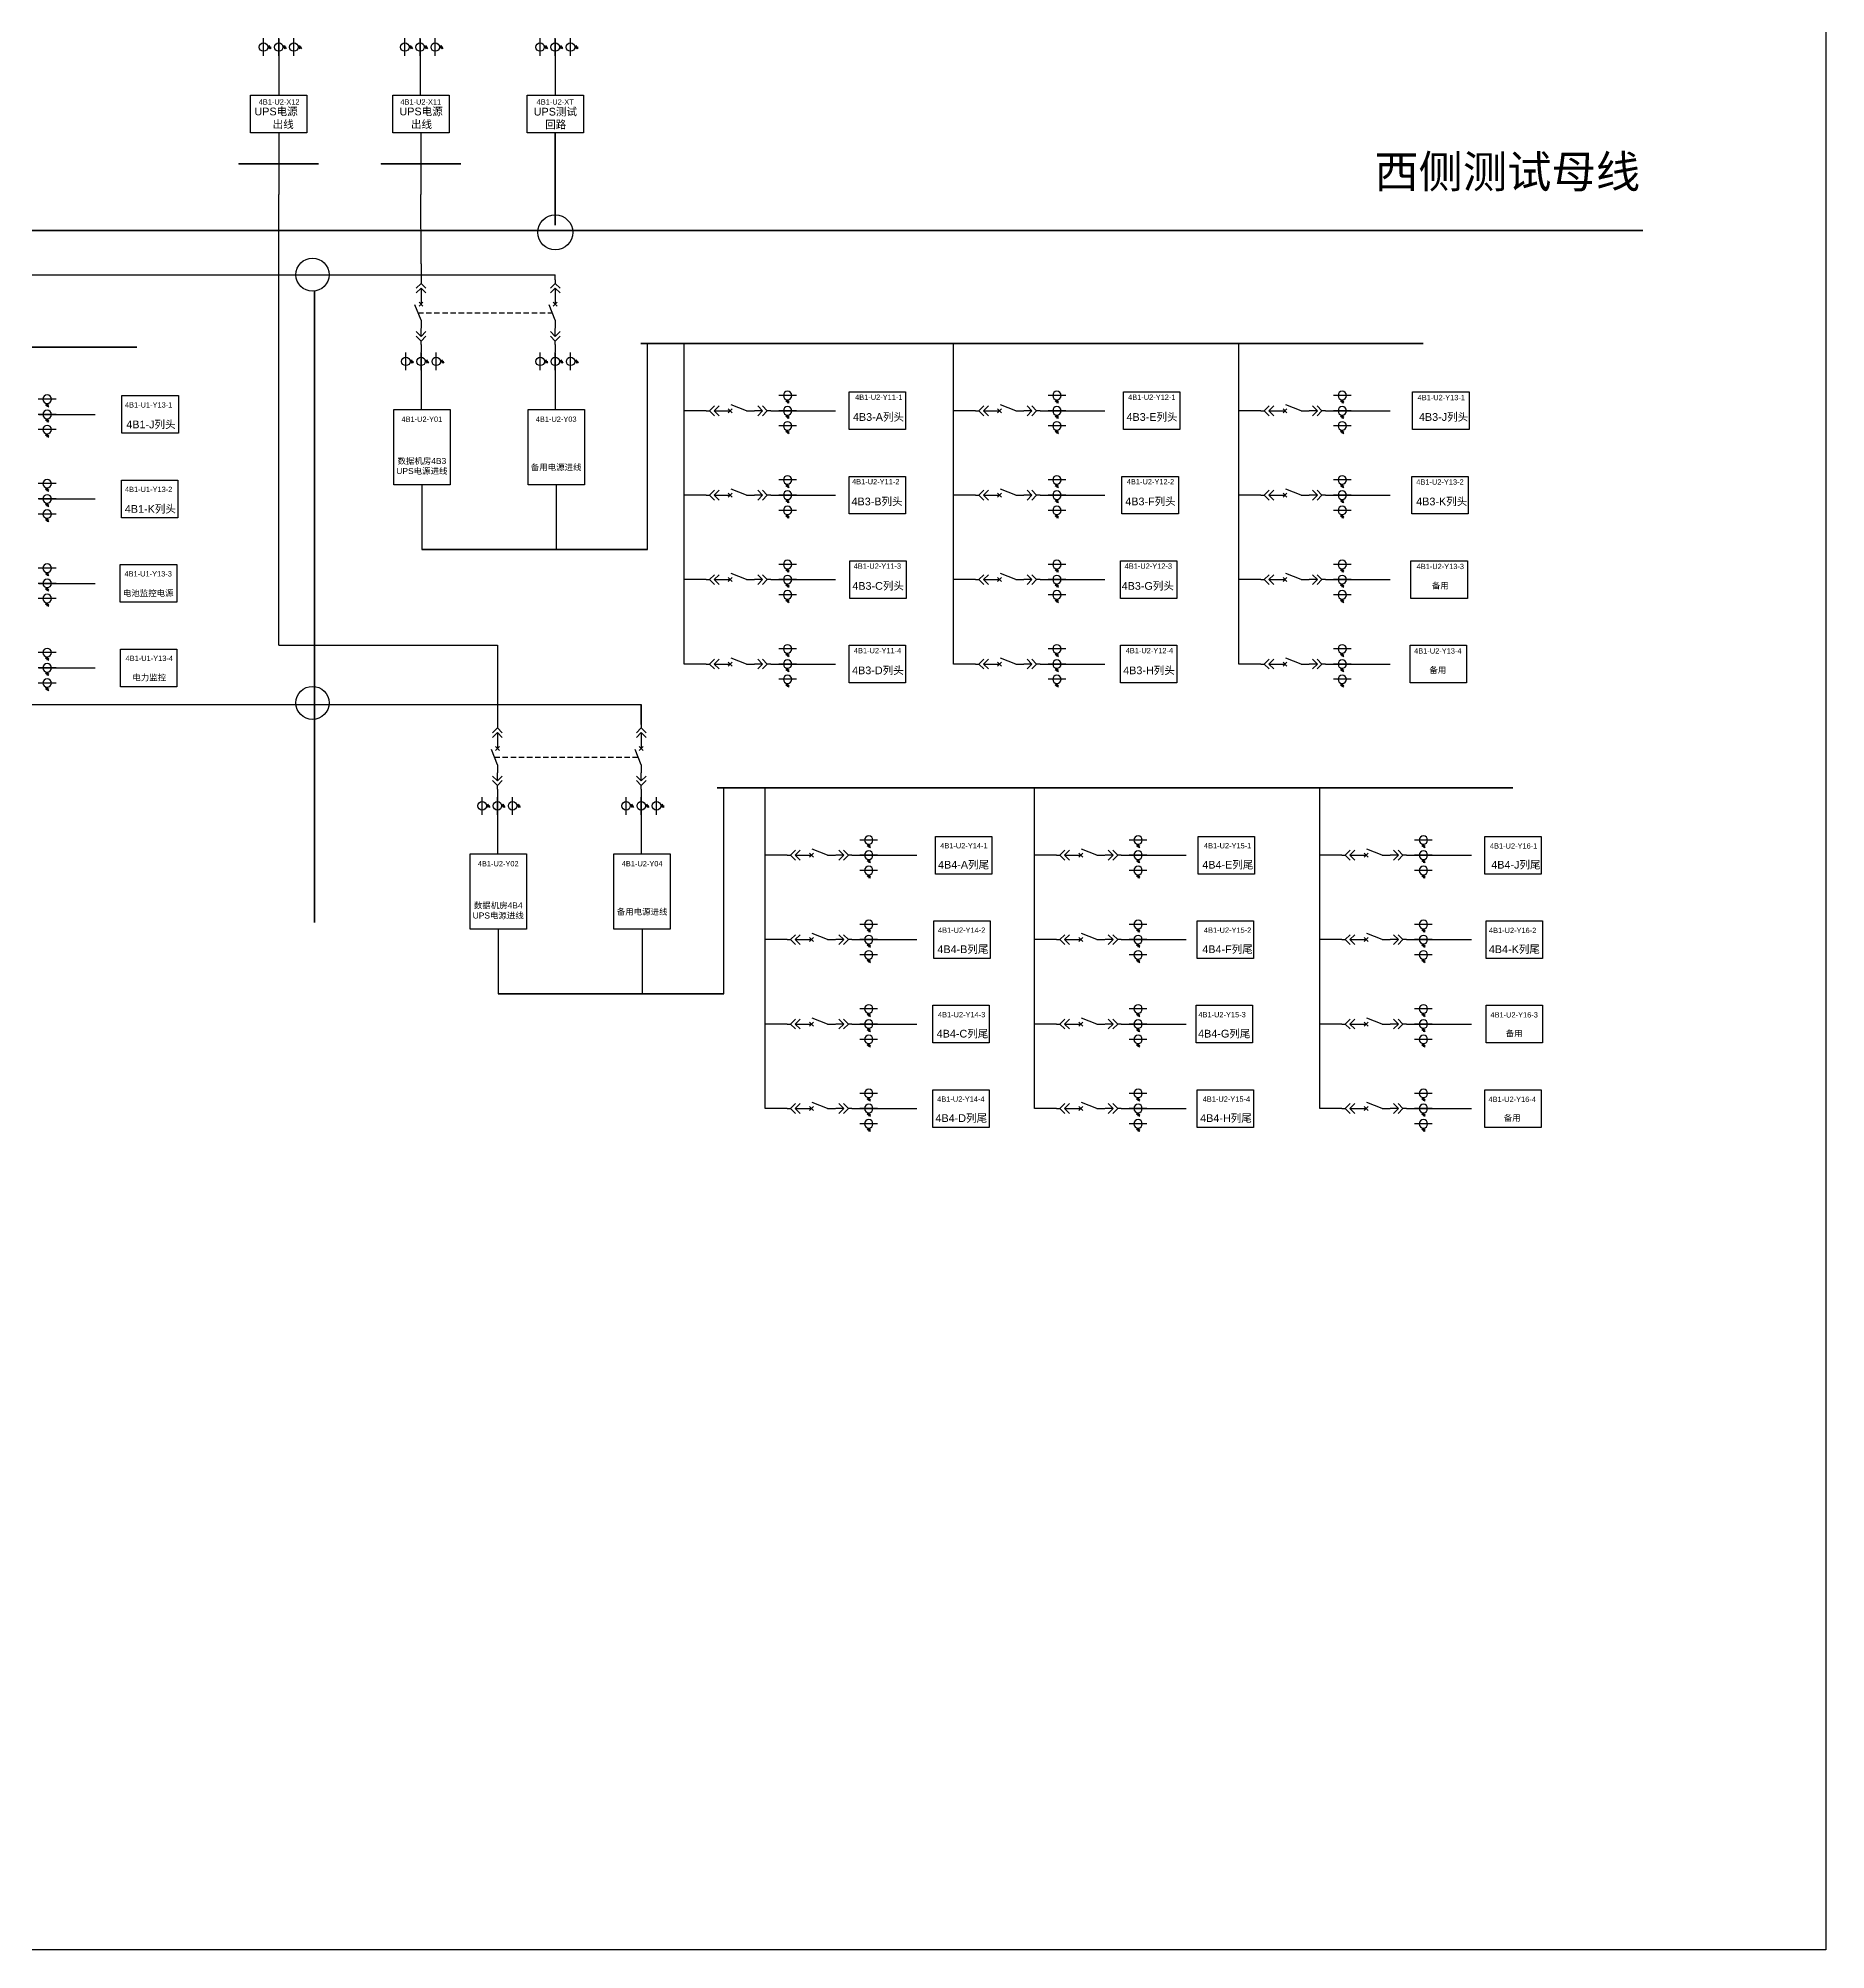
# Model space of a CAD drawing. Header units: millimetres. Extents: x 26 to 380, y 22 to 337.
# Drawn here: x 214.7 to 379.8, y 22.4 to 198.9 of the extents above; entities that cross this region are included whole.
import ezdxf
from ezdxf.enums import TextEntityAlignment as Align

# ---------------------------------------------------------------- set-up
doc = ezdxf.new("R2010")
doc.units = ezdxf.units.MM
doc.linetypes.add('HIDDEN', pattern=[0.375, 0.25, -0.125])
doc.styles.get("Standard").update_dxf_attribs({"font": 'arial.ttf'})

# ---------------------------------------------------------------- blocks, each defined once
blk = doc.blocks.new('A$C03DD39B5')
for p, q in [((417, 475), (283, 392)), ((417, 422), (283, 339)), ((350, 333), (350, 467))]:
    blk.add_line(p, q)
blk.add_lwpolyline([(700, 167), (0, 167)])
blk.add_circle((350, 167), 167)
blk = doc.blocks.new('DYDQAA05')
at = {"color": 0}
blk.add_lwpolyline([(0, 0), (0, -7)], dxfattribs=at)
blk = doc.blocks.new('DYDQAA03')
at = {"color": 0}
for points in [[(0, 0), (0, -1.5)], [(-2.12, -3.62), (0, -1.5)], [(-2.12, -5.62), (0, -3.5)], [(2.12, -3.62), (0, -1.5)], [(2.12, -5.62), (0, -3.5)], [(0, -3.5), (0, -7)]]:
    blk.add_lwpolyline(points, dxfattribs=at)
blk = doc.blocks.new('DYDQAA09')
at = {"color": 0}
blk.add_lwpolyline([(0, 0), (0, -3.5)], dxfattribs=at)
blk.add_lwpolyline([(0, 0), (0, -3.5)], dxfattribs=at)
blk.add_lwpolyline([(0, 0), (0, -3.5)], dxfattribs=at)
blk.add_lwpolyline([(0, 0), (0, -3.5)], dxfattribs=at)
blk.add_lwpolyline([(0, 0), (0, -3.5)], dxfattribs=at)
blk.add_lwpolyline([(0, 0), (0, -3.5)], dxfattribs=at)
blk.add_lwpolyline([(0, 0), (0, -3.5)], dxfattribs=at)
blk.add_lwpolyline([(0, 0), (0, -3.5)], dxfattribs=at)
blk.add_lwpolyline([(0, 0), (0, -3.5)], dxfattribs=at)
blk = doc.blocks.new('DYDQ0201')
at = {"color": 0}
for points in [[(0.86, -0.86), (-0.86, 0.86)], [(-0.86, -0.86), (0.86, 0.86)], [(0, -7), (-2.61, -0.37)]]:
    blk.add_lwpolyline(points, dxfattribs=at)
blk = doc.blocks.new('DYDQAA04')
at = {"color": 0}
for points in [[(0, -3.5), (0, 0)], [(-2.12, -1.38), (0, -3.5)], [(-2.12, -3.38), (0, -5.5)], [(2.12, -1.38), (0, -3.5)], [(2.12, -3.38), (0, -5.5)], [(0, -7), (0, -5.5)]]:
    blk.add_lwpolyline(points, dxfattribs=at)

msp = doc.modelspace()

# ---------------------------------------------------------------- linework, layer by layer
for p, q in [((236.9, 198.86, -11533.83), (236.9, 197.22, -11533.83)), ((249.95, 198.86, -11533.83), (249.95, 197.22, -11533.83)), ((262.43, 198.86, -11533.83), (262.43, 197.22, -11533.83)), ((236.9, 197.22, -11533.83), (236.9, 193.66, -11533.83)), ((249.95, 197.22, -11533.83), (249.95, 193.66, -11533.83)), ((262.43, 197.22, -11533.83), (262.43, 193.66, -11533.83)), ((236.9, 190.18, -11533.83), (236.9, 184.46, -11533.83)), ((250.03, 190.18, -11565.32), (250.03, 184.46, -11565.32)), ((236.9, 142.84, -12496.54), (236.9, 184.46, -11533.83)), ((250.04, 178.07, -24438.63), (250.03, 184.46, -11565.32)), ((250.04, 169.83, -22237.42), (250.04, 168.19, -22237.42)), ((270.95, 151.69, -21797.36), (270.95, 170.72, 2427.36)), ((274.33, 156.71, 2081.54), (274.33, 170.72, 2427.36)), ((299.2, 156.71, 2081.54), (299.2, 170.72, 2427.36)), ((325.55, 156.71, 2081.54), (325.55, 170.72, 2427.36)), ((250.04, 168.19, -22237.42), (250.04, 164.63, -22237.42)), ((276.37, 164.5, 698.26), (274.33, 164.5, 1389.9)), ((283.11, 164.5, 2899.48), (284.75, 164.5, 2899.48)), ((284.75, 164.5, 2899.48), (288.32, 164.5, 2899.48)), ((301.24, 164.5, 698.26), (299.2, 164.5, 1389.9)), ((307.98, 164.5, 2899.48), (309.62, 164.5, 2899.48)), ((309.62, 164.5, 2899.48), (313.19, 164.5, 2899.48)), ((327.58, 164.5, 698.26), (325.55, 164.5, 1389.9)), ((334.33, 164.5, 2899.48), (335.97, 164.5, 2899.48)), ((335.97, 164.5, 2899.48), (339.54, 164.5, 2899.48)), ((214.74, 164.16, 14861.13), (216.38, 164.16, 14861.13)), ((216.38, 164.16, 14861.13), (219.94, 164.16, 14861.13)), ((250.12, 157.67, -22268.91), (250.12, 151.69, -21797.36)), ((214.74, 156.36, 16244.41), (216.38, 156.36, 16244.41)), ((216.38, 156.36, 16244.41), (219.94, 156.36, 16244.41)), ((276.37, 156.71, 2081.54), (274.33, 156.71, 2081.54)), ((274.33, 148.91, 2773.18), (274.33, 156.71, 2081.54)), ((283.11, 156.71, 4282.76), (284.75, 156.71, 4282.76)), ((284.75, 156.71, 4282.76), (288.32, 156.71, 4282.76)), ((301.24, 156.71, 2081.54), (299.2, 156.71, 2081.54)), ((299.2, 148.91, 2773.18), (299.2, 156.71, 2081.54)), ((307.98, 156.71, 4282.76), (309.62, 156.71, 4282.76)), ((309.62, 156.71, 4282.76), (313.19, 156.71, 4282.76)), ((327.58, 156.71, 2081.54), (325.55, 156.71, 2081.54)), ((325.55, 148.91, 2773.18), (325.55, 156.71, 2081.54)), ((334.33, 156.71, 4282.76), (335.97, 156.71, 4282.76)), ((335.97, 156.71, 4282.76), (339.54, 156.71, 4282.76)), ((214.74, 148.56, 16936.05), (216.38, 148.56, 16936.05)), ((216.38, 148.56, 16936.05), (219.94, 148.56, 16936.05)), ((276.37, 148.91, 2773.18), (274.33, 148.91, 2773.18)), ((274.33, 141.11, 3464.82), (274.33, 148.91, 2773.18)), ((283.11, 148.91, 4974.39), (284.75, 148.91, 4974.39)), ((284.75, 148.91, 4974.39), (288.32, 148.91, 4974.39)), ((301.24, 148.91, 2773.18), (299.2, 148.91, 2773.18)), ((299.2, 141.11, 3464.82), (299.2, 148.91, 2773.18)), ((307.98, 148.91, 4974.39), (309.62, 148.91, 4974.39)), ((309.62, 148.91, 4974.39), (313.19, 148.91, 4974.39)), ((327.58, 148.91, 2773.18), (325.55, 148.91, 2773.18)), ((325.55, 141.11, 3464.82), (325.55, 148.91, 2773.18)), ((334.33, 148.91, 4974.39), (335.97, 148.91, 4974.39)), ((335.97, 148.91, 4974.39), (339.54, 148.91, 4974.39)), ((236.9, 142.84, -12496.54), (257.09, 142.84, -12496.54)), ((257.09, 142.84, -12496.54), (257.09, 135.53, -22757.13)), ((214.74, 140.76, 17627.69), (216.38, 140.76, 17627.69)), ((216.38, 140.76, 17627.69), (219.94, 140.76, 17627.69)), ((276.37, 141.11, 3464.82), (274.33, 141.11, 3464.82)), ((283.11, 141.11, 5666.03), (284.75, 141.11, 5666.03)), ((284.75, 141.11, 5666.03), (288.32, 141.11, 5666.03)), ((301.24, 141.11, 3464.82), (299.2, 141.11, 3464.82)), ((307.98, 141.11, 5666.03), (309.62, 141.11, 5666.03)), ((309.62, 141.11, 5666.03), (313.19, 141.11, 5666.03)), ((327.58, 141.11, 3464.82), (325.55, 141.11, 3464.82)), ((334.33, 141.11, 5666.03), (335.97, 141.11, 5666.03)), ((335.97, 141.11, 5666.03), (339.54, 141.11, 5666.03)), ((278, 110.64, -20115.86), (278, 129.67, 4108.86)), ((281.82, 115.66, 3763.04), (281.82, 129.67, 4108.86)), ((306.69, 115.66, 3763.04), (306.69, 129.67, 4108.86)), ((333.04, 115.66, 3763.04), (333.04, 129.67, 4108.86)), ((257.09, 128.78, -20555.92), (257.09, 127.14, -20555.92)), ((257.09, 127.14, -20555.92), (257.09, 123.58, -20555.92)), ((283.85, 123.46, 2379.77), (281.82, 123.46, 3071.4)), ((290.6, 123.46, 4580.98), (292.24, 123.46, 4580.98)), ((292.24, 123.46, 4580.98), (295.81, 123.46, 4580.98)), ((308.72, 123.46, 2379.77), (306.69, 123.46, 3071.4)), ((315.47, 123.46, 4580.98), (317.11, 123.46, 4580.98)), ((317.11, 123.46, 4580.98), (320.68, 123.46, 4580.98)), ((335.07, 123.46, 2379.77), (333.04, 123.46, 3071.4)), ((341.82, 123.46, 4580.98), (343.46, 123.46, 4580.98)), ((343.46, 123.46, 4580.98), (347.03, 123.46, 4580.98)), ((257.17, 116.62, -20587.4), (257.17, 110.64, -20115.86)), ((283.85, 115.66, 3763.04), (281.82, 115.66, 3763.04)), ((281.82, 107.86, 4454.68), (281.82, 115.66, 3763.04)), ((290.6, 115.66, 5964.26), (292.24, 115.66, 5964.26)), ((292.24, 115.66, 5964.26), (295.81, 115.66, 5964.26)), ((308.72, 115.66, 3763.04), (306.69, 115.66, 3763.04)), ((306.69, 107.86, 4454.68), (306.69, 115.66, 3763.04)), ((315.47, 115.66, 5964.26), (317.11, 115.66, 5964.26)), ((317.11, 115.66, 5964.26), (320.68, 115.66, 5964.26)), ((335.07, 115.66, 3763.04), (333.04, 115.66, 3763.04)), ((333.04, 107.86, 4454.68), (333.04, 115.66, 3763.04)), ((341.82, 115.66, 5964.26), (343.46, 115.66, 5964.26)), ((343.46, 115.66, 5964.26), (347.03, 115.66, 5964.26)), ((283.85, 107.86, 4454.68), (281.82, 107.86, 4454.68)), ((281.82, 100.06, 5146.32), (281.82, 107.86, 4454.68)), ((290.6, 107.86, 6655.89), (292.24, 107.86, 6655.89)), ((292.24, 107.86, 6655.89), (295.81, 107.86, 6655.89)), ((308.72, 107.86, 4454.68), (306.69, 107.86, 4454.68)), ((306.69, 100.06, 5146.32), (306.69, 107.86, 4454.68)), ((315.47, 107.86, 6655.89), (317.11, 107.86, 6655.89)), ((317.11, 107.86, 6655.89), (320.68, 107.86, 6655.89)), ((335.07, 107.86, 4454.68), (333.04, 107.86, 4454.68)), ((333.04, 100.06, 5146.32), (333.04, 107.86, 4454.68)), ((341.82, 107.86, 6655.89), (343.46, 107.86, 6655.89)), ((343.46, 107.86, 6655.89), (347.03, 107.86, 6655.89)), ((283.85, 100.06, 5146.32), (281.82, 100.06, 5146.32)), ((290.6, 100.06, 7347.53), (292.24, 100.06, 7347.53)), ((292.24, 100.06, 7347.53), (295.81, 100.06, 7347.53)), ((308.72, 100.06, 5146.32), (306.69, 100.06, 5146.32)), ((315.47, 100.06, 7347.53), (317.11, 100.06, 7347.53)), ((317.11, 100.06, 7347.53), (320.68, 100.06, 7347.53)), ((335.07, 100.06, 5146.32), (333.04, 100.06, 5146.32)), ((341.82, 100.06, 7347.53), (343.46, 100.06, 7347.53)), ((343.46, 100.06, 7347.53), (347.03, 100.06, 7347.53))]:
    msp.add_line(p, q)
at = {"color": 1, "lineweight": 40}
for p, q in [((262.43, 190.18, -11566.34), (262.43, 181.65, -11566.34)), ((150.31, 170.38, 14389.02), (223.79, 170.38, 14389.02)), ((270.34, 170.72, 2427.36), (342.57, 170.72, 2427.36)), ((277.39, 129.67, 4108.86), (350.87, 129.67, 4108.86))]:
    msp.add_line(p, q, dxfattribs=at)
at = {"color": 1, "lineweight": 35}
msp.add_line((143.27, 181.16, -11786.36), (362.85, 181.16, -11786.36), dxfattribs=at)
at = {"color": 5, "lineweight": 30}
for p, q in [((143.28, 177.07, -13499.2), (262.44, 177.07, -24438.63)), ((130.16, 137.37, -13280), (240.02, 137.37, -34529.97)), ((240.02, 137.37, -34529.97), (270.38, 137.37, -23197.2))]:
    msp.add_line(p, q, dxfattribs=at)
at = {"color": 5}
for p, q in [((262.44, 176.58, -24438.63), (262.44, 177.07, -24438.63)), ((262.44, 169.83, -22237.42), (262.44, 168.19, -22237.42)), ((262.44, 168.19, -22237.42), (262.44, 164.63, -22237.42)), ((262.52, 157.67, -22268.91), (262.52, 151.69, -21797.36)), ((270.38, 128.78, -20995.99), (270.38, 127.14, -20995.99)), ((270.38, 127.14, -20995.99), (270.38, 123.58, -20995.99)), ((270.46, 116.62, -21027.47), (270.46, 110.64, -20555.93))]:
    msp.add_line(p, q, dxfattribs=at)
at = {"color": 5, "lineweight": 35}
msp.add_line((240.22, 175.56, -21093.76), (240.22, 117.23, -21093.76), dxfattribs=at)
at = {"linetype": 'HIDDEN', "ltscale": 2}
for p, q in [((249.76, 173.56, -24438.63), (262.17, 173.56, -24438.63)), ((256.82, 132.51, -23197.2), (270.1, 132.51, -23197.2))]:
    msp.add_line(p, q, dxfattribs=at)
at = {"lineweight": 40}
for p, q in [((250.12, 151.69, -21797.36), (270.95, 151.69, -21797.36)), ((257.17, 110.64, -20115.86), (278, 110.64, -20115.86))]:
    msp.add_line(p, q, dxfattribs=at)
at = {"color": 5, "lineweight": 40}
msp.add_line((270.38, 135.53, -23197.2), (270.38, 137.37, -23197.2), dxfattribs=at)
at = {"color": 1, "lineweight": 30, "ltscale": 0.002916}
msp.add_lwpolyline([(25.55, 337.37), (379.75, 337.37), (379.75, 22.37), (25.55, 22.37)], close=True, dxfattribs=at)
for points, elevation in [([(234.29, 193.66), (239.5, 193.66), (239.5, 190.18), (234.29, 190.18)], -11533.83), ([(247.43, 193.66), (252.64, 193.66), (252.64, 190.18), (247.43, 190.18)], -11565.32), ([(289.57, 166.24), (294.78, 166.24), (294.78, 162.77), (289.57, 162.77)], 2899.48), ([(314.9, 166.24), (320.11, 166.24), (320.11, 162.77), (314.9, 162.77)], 2899.48), ([(341.6, 166.24), (346.81, 166.24), (346.81, 162.77), (341.6, 162.77)], 2899.48), ([(222.43, 165.9), (227.64, 165.9), (227.64, 162.42), (222.43, 162.42)], 14861.13), ([(247.52, 164.63), (252.73, 164.63), (252.73, 157.67), (247.52, 157.67)], -22268.91), ([(222.39, 158.1), (227.6, 158.1), (227.6, 154.62), (222.39, 154.62)], 16244.41), ([(289.57, 158.44), (294.78, 158.44), (294.78, 154.97), (289.57, 154.97)], 4282.76), ([(314.76, 158.44), (319.97, 158.44), (319.97, 154.97), (314.76, 154.97)], 4282.76), ([(341.53, 158.44), (346.74, 158.44), (346.74, 154.97), (341.53, 154.97)], 4282.76), ([(222.27, 150.3), (227.48, 150.3), (227.48, 146.82), (222.27, 146.82)], 16936.05), ([(289.64, 150.64), (294.85, 150.64), (294.85, 147.17), (289.64, 147.17)], 4974.39), ([(314.62, 150.64), (319.82, 150.64), (319.82, 147.17), (314.62, 147.17)], 4974.39), ([(341.45, 150.64), (346.66, 150.64), (346.66, 147.17), (341.45, 147.17)], 4974.39), ([(222.28, 142.5), (227.49, 142.5), (227.49, 139.02), (222.28, 139.02)], 17627.69), ([(289.57, 142.84), (294.78, 142.84), (294.78, 139.37), (289.57, 139.37)], 5666.03), ([(314.62, 142.84), (319.82, 142.84), (319.82, 139.37), (314.62, 139.37)], 5666.03), ([(341.38, 142.84), (346.59, 142.84), (346.59, 139.37), (341.38, 139.37)], 5666.03), ([(254.57, 123.58), (259.78, 123.58), (259.78, 116.62), (254.57, 116.62)], -20587.4), ([(297.54, 125.19), (302.75, 125.19), (302.75, 121.72), (297.54, 121.72)], 4580.98), ([(321.79, 125.19), (327, 125.19), (327, 121.72), (321.79, 121.72)], 4580.98), ([(348.27, 125.19), (353.48, 125.19), (353.48, 121.72), (348.27, 121.72)], 4108.86), ([(297.38, 117.39), (302.59, 117.39), (302.59, 113.92), (297.38, 113.92)], 5964.26), ([(321.71, 117.39), (326.92, 117.39), (326.92, 113.92), (321.71, 113.92)], 5964.26), ([(348.38, 117.39), (353.59, 117.39), (353.59, 113.92), (348.38, 113.92)], 5964.26), ([(297.3, 109.6), (302.51, 109.6), (302.51, 106.12), (297.3, 106.12)], 6655.89), ([(321.62, 109.6), (326.83, 109.6), (326.83, 106.12), (321.62, 106.12)], 6655.89), ([(348.39, 109.6), (353.6, 109.6), (353.6, 106.12), (348.39, 106.12)], 6655.89), ([(297.29, 101.8), (302.5, 101.8), (302.5, 98.32), (297.29, 98.32)], 7347.53), ([(321.71, 101.8), (326.92, 101.8), (326.92, 98.32), (321.71, 98.32)], 7347.53), ([(348.27, 101.8), (353.47, 101.8), (353.47, 98.32), (348.27, 98.32)], 7347.53)]:
    msp.add_lwpolyline(points, close=True, dxfattribs=dict(elevation=elevation))
at = {"color": 1, "elevation": -11566.34}
msp.add_lwpolyline([(259.83, 193.66), (265.04, 193.66), (265.04, 190.18), (259.83, 190.18)], close=True, dxfattribs=at)
at = {"color": 1, "lineweight": 40, "ltscale": 100}
for points, elevation in [([(240.58, 187.32), (233.21, 187.32), (233.21, 187.32)], -11533.83), ([(253.72, 187.32), (246.35, 187.32), (246.35, 187.32)], -11565.32)]:
    msp.add_lwpolyline(points, dxfattribs=dict(at, elevation=elevation))
at = {"color": 5}
for points, elevation in [([(259.92, 164.63), (265.13, 164.63), (265.13, 157.67), (259.92, 157.67)], -22268.91), ([(267.85, 123.58), (273.06, 123.58), (273.06, 116.62), (267.85, 116.62)], -21027.47)]:
    msp.add_lwpolyline(points, close=True, dxfattribs=dict(at, elevation=elevation))
at = {"color": 1, "lineweight": 30}
msp.add_circle((262.44, 180.98, -10496.88), 1.61, dxfattribs=at)
at = {"color": 5, "lineweight": 30}
for centre in [(240.02, 177.07, -21093.76), (240.02, 137.52, -20796.56)]:
    msp.add_circle(centre, 1.53, dxfattribs=at)

# ---------------------------------------------------------------- block references
at = {"linetype": 'Continuous', "yscale": 0.002338875, "zscale": 0.002338875}
for p, xscale, rotation in [((235.1, 198.91, -11533.83), 0.002338875, 270), ((236.51, 198.91, -11533.83), 0.002338875, 270), ((237.91, 198.91, -11533.83), 0.002338875, 270), ((248.16, 198.91, -11533.83), 0.002338875, 270), ((249.56, 198.91, -11533.83), 0.002338875, 270), ((250.97, 198.91, -11533.83), 0.002338875, 270), ((260.64, 198.91, -11533.83), 0.002338875, 270), ((262.04, 198.91, -11533.83), 0.002338875, 270), ((263.45, 198.91, -11533.83), 0.002338875, 270), ((248.25, 169.88, -22237.42), 0.002338875, 270), ((249.65, 169.88, -22237.42), 0.002338875, 270), ((251.06, 169.88, -22237.42), 0.002338875, 270), ((214.7, 165.96, 14861.13), -0.002338875, 180), ((283.07, 166.3, 2899.48), -0.002338875, 180), ((307.94, 166.3, 2899.48), -0.002338875, 180), ((334.29, 166.3, 2899.48), -0.002338875, 180), ((214.7, 164.55, 14861.13), -0.002338875, 180), ((283.07, 164.89, 2899.48), -0.002338875, 180), ((307.94, 164.89, 2899.48), -0.002338875, 180), ((334.29, 164.89, 2899.48), -0.002338875, 180), ((214.7, 163.15, 14861.13), -0.002338875, 180), ((283.07, 163.49, 2899.48), -0.002338875, 180), ((307.94, 163.49, 2899.48), -0.002338875, 180), ((334.29, 163.49, 2899.48), -0.002338875, 180), ((214.7, 158.16, 16244.41), -0.002338875, 180), ((283.07, 158.5, 4282.76), -0.002338875, 180), ((307.94, 158.5, 4282.76), -0.002338875, 180), ((334.29, 158.5, 4282.76), -0.002338875, 180), ((214.7, 156.75, 16244.41), -0.002338875, 180), ((283.07, 157.1, 4282.76), -0.002338875, 180), ((283.07, 155.69, 4282.76), -0.002338875, 180), ((307.94, 157.1, 4282.76), -0.002338875, 180), ((307.94, 155.69, 4282.76), -0.002338875, 180), ((334.29, 157.1, 4282.76), -0.002338875, 180), ((334.29, 155.69, 4282.76), -0.002338875, 180), ((214.7, 155.35, 16244.41), -0.002338875, 180), ((214.7, 150.36, 16936.05), -0.002338875, 180), ((283.07, 150.7, 4974.39), -0.002338875, 180), ((307.94, 150.7, 4974.39), -0.002338875, 180), ((334.29, 150.7, 4974.39), -0.002338875, 180), ((214.7, 148.95, 16936.05), -0.002338875, 180), ((283.07, 149.3, 4974.39), -0.002338875, 180), ((307.94, 149.3, 4974.39), -0.002338875, 180), ((334.29, 149.3, 4974.39), -0.002338875, 180), ((214.7, 147.55, 16936.05), -0.002338875, 180), ((283.07, 147.89, 4974.39), -0.002338875, 180), ((307.94, 147.89, 4974.39), -0.002338875, 180), ((334.29, 147.89, 4974.39), -0.002338875, 180), ((214.7, 142.56, 17627.69), -0.002338875, 180), ((283.07, 142.9, 5666.03), -0.002338875, 180), ((283.07, 141.5, 5666.03), -0.002338875, 180), ((307.94, 142.9, 5666.03), -0.002338875, 180), ((307.94, 141.5, 5666.03), -0.002338875, 180), ((334.29, 142.9, 5666.03), -0.002338875, 180), ((334.29, 141.5, 5666.03), -0.002338875, 180), ((214.7, 141.15, 17627.69), -0.002338875, 180), ((214.7, 139.75, 17627.69), -0.002338875, 180), ((283.07, 140.09, 5666.03), -0.002338875, 180), ((307.94, 140.09, 5666.03), -0.002338875, 180), ((334.29, 140.09, 5666.03), -0.002338875, 180), ((255.3, 128.83, -20555.92), 0.002338875, 270), ((256.7, 128.83, -20555.92), 0.002338875, 270), ((258.11, 128.83, -20555.92), 0.002338875, 270), ((290.56, 125.25, 4580.98), -0.002338875, 180), ((290.56, 123.85, 4580.98), -0.002338875, 180), ((315.43, 125.25, 4580.98), -0.002338875, 180), ((315.43, 123.85, 4580.98), -0.002338875, 180), ((341.78, 125.25, 4580.98), -0.002338875, 180), ((341.78, 123.85, 4580.98), -0.002338875, 180), ((290.56, 122.44, 4580.98), -0.002338875, 180), ((315.43, 122.44, 4580.98), -0.002338875, 180), ((341.78, 122.44, 4580.98), -0.002338875, 180), ((290.56, 117.45, 5964.26), -0.002338875, 180), ((315.43, 117.45, 5964.26), -0.002338875, 180), ((341.78, 117.45, 5964.26), -0.002338875, 180), ((290.56, 116.05, 5964.26), -0.002338875, 180), ((315.43, 116.05, 5964.26), -0.002338875, 180), ((341.78, 116.05, 5964.26), -0.002338875, 180), ((290.56, 114.64, 5964.26), -0.002338875, 180), ((315.43, 114.64, 5964.26), -0.002338875, 180), ((341.78, 114.64, 5964.26), -0.002338875, 180), ((290.56, 109.65, 6655.89), -0.002338875, 180), ((315.43, 109.65, 6655.89), -0.002338875, 180), ((341.78, 109.65, 6655.89), -0.002338875, 180), ((290.56, 108.25, 6655.89), -0.002338875, 180), ((315.43, 108.25, 6655.89), -0.002338875, 180), ((341.78, 108.25, 6655.89), -0.002338875, 180), ((290.56, 106.84, 6655.89), -0.002338875, 180), ((315.43, 106.84, 6655.89), -0.002338875, 180), ((341.78, 106.84, 6655.89), -0.002338875, 180), ((290.56, 101.85, 7347.53), -0.002338875, 180), ((315.43, 101.85, 7347.53), -0.002338875, 180), ((341.78, 101.85, 7347.53), -0.002338875, 180), ((290.56, 100.45, 7347.53), -0.002338875, 180), ((290.56, 99.04, 7347.53), -0.002338875, 180), ((315.43, 100.45, 7347.53), -0.002338875, 180), ((315.43, 99.04, 7347.53), -0.002338875, 180), ((341.78, 100.45, 7347.53), -0.002338875, 180), ((341.78, 99.04, 7347.53), -0.002338875, 180)]:
    msp.add_blockref('A$C03DD39B5', p, dxfattribs=dict(at, xscale=xscale, rotation=rotation))
at = {"xscale": 0.2128954749704126, "yscale": 0.2128954749704126, "zscale": 0.2128954749704126}
for name, p in [('DYDQAA03', (250.04, 176.58, -24438.63)), ('DYDQAA05', (250.04, 178.07, -24438.63)), ('DYDQAA09', (250.04, 175.09, -24438.63)), ('DYDQ0201', (250.04, 174.35, -24438.63)), ('DYDQAA04', (250.04, 172.11, -24438.63)), ('DYDQAA09', (250.04, 172.86, -24438.63)), ('DYDQAA09', (250.04, 170.62, -24438.63)), ('DYDQAA03', (257.09, 135.53, -22757.13)), ('DYDQ0201', (257.09, 133.3, -22757.13)), ('DYDQAA09', (257.09, 134.04, -22757.13)), ('DYDQAA04', (257.09, 131.06, -22757.13)), ('DYDQAA09', (257.09, 131.81, -22757.13)), ('DYDQAA09', (257.09, 129.57, -22757.13))]:
    msp.add_blockref(name, p, dxfattribs=at)
at = {"color": 5, "xscale": 0.2128954749704126, "yscale": 0.2128954749704126, "zscale": 0.2128954749704126}
for name, p in [('DYDQAA03', (262.44, 176.58, -24438.63)), ('DYDQAA09', (262.44, 175.09, -24438.63)), ('DYDQ0201', (262.44, 174.35, -24438.63)), ('DYDQAA04', (262.44, 172.11, -24438.63)), ('DYDQAA09', (262.44, 172.86, -24438.63)), ('DYDQAA09', (262.44, 170.62, -24438.63)), ('DYDQAA03', (270.38, 135.53, -23197.2)), ('DYDQ0201', (270.38, 133.3, -23197.2)), ('DYDQAA09', (270.38, 134.04, -23197.2)), ('DYDQAA04', (270.38, 131.06, -23197.2)), ('DYDQAA09', (270.38, 131.81, -23197.2)), ('DYDQAA09', (270.38, 129.57, -23197.2))]:
    msp.add_blockref(name, p, dxfattribs=at)
at = {"color": 5, "linetype": 'Continuous', "xscale": 0.002338875, "yscale": 0.002338875, "zscale": 0.002338875, "rotation": 270}
for p in [(260.65, 169.88, -22237.42), (262.05, 169.88, -22237.42), (263.46, 169.88, -22237.42), (268.58, 128.83, -20995.99), (269.99, 128.83, -20995.99), (271.39, 128.83, -20995.99)]:
    msp.add_blockref('A$C03DD39B5', p, dxfattribs=at)
at = {"xscale": -0.2128954749704126, "yscale": 0.2128954749704126, "zscale": 0.2128954749704126, "rotation": 90}
for name, p in [('DYDQAA03', (276.37, 164.5, 698.26)), ('DYDQAA09', (277.86, 164.5, 698.26)), ('DYDQ0201', (278.6, 164.5, 698.26)), ('DYDQAA09', (280.09, 164.5, 698.26)), ('DYDQAA04', (280.84, 164.5, 698.26)), ('DYDQAA09', (282.33, 164.5, 698.26)), ('DYDQAA03', (301.24, 164.5, 698.26)), ('DYDQAA09', (302.73, 164.5, 698.26)), ('DYDQ0201', (303.47, 164.5, 698.26)), ('DYDQAA09', (304.96, 164.5, 698.26)), ('DYDQAA04', (305.71, 164.5, 698.26)), ('DYDQAA09', (307.2, 164.5, 698.26)), ('DYDQAA03', (327.58, 164.5, 698.26)), ('DYDQAA09', (329.08, 164.5, 698.26)), ('DYDQ0201', (329.82, 164.5, 698.26)), ('DYDQAA09', (331.31, 164.5, 698.26)), ('DYDQAA04', (332.06, 164.5, 698.26)), ('DYDQAA09', (333.55, 164.5, 698.26)), ('DYDQAA03', (276.37, 156.71, 2081.54)), ('DYDQ0201', (278.6, 156.71, 2081.54)), ('DYDQAA04', (280.84, 156.71, 2081.54)), ('DYDQAA03', (301.24, 156.71, 2081.54)), ('DYDQ0201', (303.47, 156.71, 2081.54)), ('DYDQAA04', (305.71, 156.71, 2081.54)), ('DYDQAA03', (327.58, 156.71, 2081.54)), ('DYDQ0201', (329.82, 156.71, 2081.54)), ('DYDQAA04', (332.06, 156.71, 2081.54)), ('DYDQAA09', (277.86, 156.71, 2081.54)), ('DYDQAA09', (280.09, 156.71, 2081.54)), ('DYDQAA09', (282.33, 156.71, 2081.54)), ('DYDQAA09', (302.73, 156.71, 2081.54)), ('DYDQAA09', (304.96, 156.71, 2081.54)), ('DYDQAA09', (307.2, 156.71, 2081.54)), ('DYDQAA09', (329.08, 156.71, 2081.54)), ('DYDQAA09', (331.31, 156.71, 2081.54)), ('DYDQAA09', (333.55, 156.71, 2081.54)), ('DYDQAA03', (276.37, 148.91, 2773.18)), ('DYDQAA09', (277.86, 148.91, 2773.18)), ('DYDQ0201', (278.6, 148.91, 2773.18)), ('DYDQAA09', (280.09, 148.91, 2773.18)), ('DYDQAA04', (280.84, 148.91, 2773.18)), ('DYDQAA09', (282.33, 148.91, 2773.18)), ('DYDQAA03', (301.24, 148.91, 2773.18)), ('DYDQAA09', (302.73, 148.91, 2773.18)), ('DYDQ0201', (303.47, 148.91, 2773.18)), ('DYDQAA09', (304.96, 148.91, 2773.18)), ('DYDQAA04', (305.71, 148.91, 2773.18)), ('DYDQAA09', (307.2, 148.91, 2773.18)), ('DYDQAA03', (327.58, 148.91, 2773.18)), ('DYDQAA09', (329.08, 148.91, 2773.18)), ('DYDQ0201', (329.82, 148.91, 2773.18)), ('DYDQAA09', (331.31, 148.91, 2773.18)), ('DYDQAA04', (332.06, 148.91, 2773.18)), ('DYDQAA09', (333.55, 148.91, 2773.18)), ('DYDQAA03', (276.37, 141.11, 3464.82)), ('DYDQ0201', (278.6, 141.11, 3464.82)), ('DYDQAA04', (280.84, 141.11, 3464.82)), ('DYDQAA03', (301.24, 141.11, 3464.82)), ('DYDQ0201', (303.47, 141.11, 3464.82)), ('DYDQAA04', (305.71, 141.11, 3464.82)), ('DYDQAA03', (327.58, 141.11, 3464.82)), ('DYDQ0201', (329.82, 141.11, 3464.82)), ('DYDQAA04', (332.06, 141.11, 3464.82)), ('DYDQAA09', (277.86, 141.11, 3464.82)), ('DYDQAA09', (280.09, 141.11, 3464.82)), ('DYDQAA09', (282.33, 141.11, 3464.82)), ('DYDQAA09', (302.73, 141.11, 3464.82)), ('DYDQAA09', (304.96, 141.11, 3464.82)), ('DYDQAA09', (307.2, 141.11, 3464.82)), ('DYDQAA09', (329.08, 141.11, 3464.82)), ('DYDQAA09', (331.31, 141.11, 3464.82)), ('DYDQAA09', (333.55, 141.11, 3464.82)), ('DYDQAA03', (283.85, 123.46, 2379.77)), ('DYDQ0201', (286.09, 123.46, 2379.77)), ('DYDQAA04', (288.33, 123.46, 2379.77)), ('DYDQAA03', (308.72, 123.46, 2379.77)), ('DYDQ0201', (310.96, 123.46, 2379.77)), ('DYDQAA04', (313.2, 123.46, 2379.77)), ('DYDQAA03', (335.07, 123.46, 2379.77)), ('DYDQ0201', (337.31, 123.46, 2379.77)), ('DYDQAA04', (339.54, 123.46, 2379.77)), ('DYDQAA09', (285.35, 123.46, 2379.77)), ('DYDQAA09', (287.58, 123.46, 2379.77)), ('DYDQAA09', (289.82, 123.46, 2379.77)), ('DYDQAA09', (310.21, 123.46, 2379.77)), ('DYDQAA09', (312.45, 123.46, 2379.77)), ('DYDQAA09', (314.69, 123.46, 2379.77)), ('DYDQAA09', (336.56, 123.46, 2379.77)), ('DYDQAA09', (338.8, 123.46, 2379.77)), ('DYDQAA09', (341.04, 123.46, 2379.77)), ('DYDQAA03', (283.85, 115.66, 3763.04)), ('DYDQAA09', (285.35, 115.66, 3763.04)), ('DYDQ0201', (286.09, 115.66, 3763.04)), ('DYDQAA09', (287.58, 115.66, 3763.04)), ('DYDQAA04', (288.33, 115.66, 3763.04)), ('DYDQAA09', (289.82, 115.66, 3763.04)), ('DYDQAA03', (308.72, 115.66, 3763.04)), ('DYDQAA09', (310.21, 115.66, 3763.04)), ('DYDQ0201', (310.96, 115.66, 3763.04)), ('DYDQAA09', (312.45, 115.66, 3763.04)), ('DYDQAA04', (313.2, 115.66, 3763.04)), ('DYDQAA09', (314.69, 115.66, 3763.04)), ('DYDQAA03', (335.07, 115.66, 3763.04)), ('DYDQAA09', (336.56, 115.66, 3763.04)), ('DYDQ0201', (337.31, 115.66, 3763.04)), ('DYDQAA09', (338.8, 115.66, 3763.04)), ('DYDQAA04', (339.54, 115.66, 3763.04)), ('DYDQAA09', (341.04, 115.66, 3763.04)), ('DYDQAA03', (283.85, 107.86, 4454.68)), ('DYDQAA09', (285.35, 107.86, 4454.68)), ('DYDQ0201', (286.09, 107.86, 4454.68)), ('DYDQAA09', (287.58, 107.86, 4454.68)), ('DYDQAA04', (288.33, 107.86, 4454.68)), ('DYDQAA09', (289.82, 107.86, 4454.68)), ('DYDQAA03', (308.72, 107.86, 4454.68)), ('DYDQAA09', (310.21, 107.86, 4454.68)), ('DYDQ0201', (310.96, 107.86, 4454.68)), ('DYDQAA09', (312.45, 107.86, 4454.68)), ('DYDQAA04', (313.2, 107.86, 4454.68)), ('DYDQAA09', (314.69, 107.86, 4454.68)), ('DYDQAA03', (335.07, 107.86, 4454.68)), ('DYDQAA09', (336.56, 107.86, 4454.68)), ('DYDQ0201', (337.31, 107.86, 4454.68)), ('DYDQAA09', (338.8, 107.86, 4454.68)), ('DYDQAA04', (339.54, 107.86, 4454.68)), ('DYDQAA09', (341.04, 107.86, 4454.68)), ('DYDQAA03', (283.85, 100.06, 5146.32)), ('DYDQAA09', (285.35, 100.06, 5146.32)), ('DYDQ0201', (286.09, 100.06, 5146.32)), ('DYDQAA09', (287.58, 100.06, 5146.32)), ('DYDQAA04', (288.33, 100.06, 5146.32)), ('DYDQAA09', (289.82, 100.06, 5146.32)), ('DYDQAA03', (308.72, 100.06, 5146.32)), ('DYDQAA09', (310.21, 100.06, 5146.32)), ('DYDQ0201', (310.96, 100.06, 5146.32)), ('DYDQAA09', (312.45, 100.06, 5146.32)), ('DYDQAA04', (313.2, 100.06, 5146.32)), ('DYDQAA09', (314.69, 100.06, 5146.32)), ('DYDQAA03', (335.07, 100.06, 5146.32)), ('DYDQAA09', (336.56, 100.06, 5146.32)), ('DYDQ0201', (337.31, 100.06, 5146.32)), ('DYDQAA09', (338.8, 100.06, 5146.32)), ('DYDQAA04', (339.54, 100.06, 5146.32)), ('DYDQAA09', (341.04, 100.06, 5146.32))]:
    msp.add_blockref(name, p, dxfattribs=at)

# ---------------------------------------------------------------- texts
at = {"lineweight": 0}
for s, height, p in [('4B1-U2-X12', 0.49, (236.94, 192.78, -10809.68)), ('4B1-U2-X11', 0.49, (250.02, 192.78, -10841.17)), ('4B3-A列头', 0.713, (292.28, 163.57, -2588.85)), ('4B3-E列头', 0.713, (317.54, 163.57, -2588.85)), ('4B3-J列头', 0.713, (344.46, 163.57, -2588.85)), ('4B1-J列头', 0.713, (225.1, 162.88, 19290)), ('4B1-K列头', 0.713, (225.05, 155.08, 20673.28)), ('4B3-B列头', 0.713, (292.15, 155.77, -1205.57)), ('4B3-F列头', 0.713, (317.4, 155.77, -1205.57)), ('4B3-K列头', 0.713, (344.29, 155.77, -1205.57)), ('4B3-C列头', 0.713, (292.25, 147.97, -513.94)), ('4B3-G列头', 0.713, (317.15, 147.97, -24995.56)), ('4B3-D列头', 0.713, (292.23, 140.17, 177.7)), ('4B3-H列头', 0.713, (317.26, 140.17, -24303.92)), ('4B4-A列尾', 0.713, (300.14, 122.22, -907.35)), ('4B4-E列尾', 0.713, (324.54, 122.22, -907.35)), ('4B4-J列尾', 0.713, (351.14, 122.22, -1379.47)), ('4B4-B列尾', 0.713, (300.08, 114.42, 475.93)), ('4B4-F列尾', 0.713, (324.51, 114.42, 475.93)), ('4B4-K列尾', 0.713, (351, 114.42, 475.93)), ('4B4-C列尾', 0.713, (300.04, 106.62, 1167.56)), ('4B4-G列尾', 0.713, (324.21, 106.62, -23314.06)), ('4B4-D列尾', 0.713, (299.93, 98.82, 1859.2)), ('4B4-H列尾', 0.713, (324.37, 98.82, -22622.42))]:
    msp.add_text(s, height=height, dxfattribs=at).set_placement(p, align=Align.CENTER)
at = {"color": 1, "lineweight": 0}
msp.add_text('4B1-U2-XT', height=0.49, dxfattribs=at).set_placement((262.43, 192.78, -10842.19), align=Align.CENTER)
at = {"width": 5.2091}
for s, insert, char_height, attachment_point in [('UPS{\\fSimSun|b0|i0|c134|p2;电源\\P\\pxi2.36347;出线}', (234.66, 192.5, -14111.78), 0.7128, 1), ('\\pxi0.87322;UPS{\\fSimSun|b0|i0|c134|p2;电源\\P\\pi2.36347;出线}', (247.43, 192.5, -12854.8), 0.7128, 1), ('\\pxqc;4B1-U2-Y11-1', (292.31, 165.75, -7017.72), 0.49, 5), ('\\pxqc;4B1-U2-Y12-1', (317.52, 165.75, -7017.72), 0.49, 5), ('\\pxqc;4B1-U2-Y13-1', (344.25, 165.72, -7017.72), 0.49, 5), ('\\pxqc;4B1-U1-Y13-1', (224.89, 165.04, 14861.13), 0.49, 5), ('\\pxqc;4B1-U2-Y01', (250.12, 163.72, -22268.91), 0.49, 5), ('{\\fSimSun|b0|i0|c134|p2;\\H0.78125x;数据机房\\fArial|b0|i0|c0|p34;4B3 \\PUPS\\fSimSun|b0|i0|c134|p2;电源进线}', (250.12, 159.37, -22268.91), 0.7128, 5), ('\\pxqc;4B1-U1-Y13-2', (224.89, 157.24, 17627.69), 0.49, 5), ('\\pxqc;4B1-U2-Y11-2', (292.03, 157.95, -4251.17), 0.49, 5), ('\\pxqc;4B1-U2-Y12-2', (317.4, 157.95, -4251.17), 0.49, 5), ('\\pxqc;4B1-U2-Y13-2', (344.13, 157.92, -4251.17), 0.49, 5), ('\\pxqc;4B1-U2-Y11-3', (292.18, 150.15, -2867.89), 0.49, 5), ('\\pxqc;4B1-U2-Y12-3', (317.2, 150.15, -2867.89), 0.49, 5), ('\\pxqc;4B1-U2-Y13-3', (344.16, 150.12, -2867.89), 0.49, 5), ('\\pxqc;4B1-U1-Y13-3', (224.85, 149.44, 19010.96), 0.49, 5), ('{\\fSimSun|b0|i0|c134|p2;\\H0.78125x;备用\\P}', (344.16, 148.32, -2867.89), 0.7128, 5), ('{\\fSimSun|b0|i0|c134|p2;\\H0.78125x;电池监控电源}', (224.85, 147.63, 19010.96), 0.7128, 5), ('\\pxqc;4B1-U1-Y13-4', (224.95, 141.64, 20394.24), 0.49, 5), ('\\pxqc;4B1-U2-Y11-4', (292.2, 142.35, -1484.61), 0.49, 5), ('\\pxqc;4B1-U2-Y12-4', (317.3, 142.35, -1484.61), 0.49, 5), ('\\pxqc;4B1-U2-Y13-4', (343.93, 142.32, -1484.61), 0.49, 5), ('{\\fSimSun|b0|i0|c134|p2;\\H0.78125x;电力监控}', (224.95, 139.83, 20394.24), 0.7128, 5), ('{\\fSimSun|b0|i0|c134|p2;\\H0.78125x;备用\\P}', (343.93, 140.52, -1484.61), 0.7128, 5), ('\\pxqc;4B1-U2-Y14-1', (300.17, 124.33, -5336.22), 0.49, 5), ('\\pxqc;4B1-U2-Y15-1', (324.52, 124.33, -5336.22), 0.49, 5), ('\\pxqc;4B1-U2-Y16-1', (350.93, 124.31, -5808.34), 0.49, 5), ('\\pxqc;4B1-U2-Y02', (257.17, 122.67, -20116.88), 0.49, 5), ('{\\fSimSun|b0|i0|c134|p2;数据机房}4B4\\PUPS{\\fSimSun|b0|i0|c134|p2;电源进线}', (257.17, 118.32, -21876.89), 0.5569, 5), ('\\pxqc;4B1-U2-Y14-2', (299.96, 116.53, -2569.67), 0.49, 5), ('\\pxqc;4B1-U2-Y15-2', (324.52, 116.53, -2569.67), 0.49, 5), ('\\pxqc;4B1-U2-Y16-2', (350.84, 116.51, -2569.67), 0.49, 5), ('\\pxqc;4B1-U2-Y14-3', (299.96, 108.73, -1186.39), 0.49, 5), ('\\pxqc;4B1-U2-Y15-3', (324.01, 108.73, -1186.39), 0.49, 5), ('\\pxqc;4B1-U2-Y16-3', (350.98, 108.71, -1186.39), 0.49, 5), ('{\\fSimSun|b0|i0|c134|p2;\\H0.78125x;备用\\P}', (350.98, 106.96, -1186.39), 0.7128, 5), ('\\pxqc;4B1-U2-Y14-4', (299.89, 100.93, 196.89), 0.49, 5), ('\\pxqc;4B1-U2-Y15-4', (324.41, 100.93, 196.89), 0.49, 5), ('\\pxqc;4B1-U2-Y16-4', (350.8, 100.91, 196.89), 0.49, 5), ('{\\fSimSun|b0|i0|c134|p2;\\H0.78125x;备用\\P}', (350.8, 99.16, 196.89), 0.7128, 5)]:
    msp.add_mtext(s, dxfattribs=dict(at, insert=insert, char_height=char_height, attachment_point=attachment_point))
at = {"color": 1, "attachment_point": 1}
for s, insert, char_height, width in [('\\pxi0.87043;UPS{\\fSimSun|b0|i0|c134|p2;测试\\P\\pi2.34949;回路}', (259.83, 192.48, -11566.34), 0.7128, 5.2091), ('西侧测试母线', (338.06, 188.09, 33148.17), 3, 35.8664)]:
    msp.add_mtext(s, dxfattribs=dict(at, insert=insert, char_height=char_height, width=width))
at = {"color": 5, "width": 5.2091, "attachment_point": 5}
for s, insert, char_height in [('\\pxqc;4B1-U2-Y03', (262.52, 163.72, -22268.91), 0.49), ('{\\fSimSun|b0|i0|c134|p2;\\H0.78125x;备用电源进线\\P}', (262.52, 159.25, -22268.91), 0.7128), ('\\pxqc;4B1-U2-Y04', (270.46, 122.67, -21027.47), 0.49), ('{\\fSimSun|b0|i0|c134|p2;\\H0.78125x;备用电源进线\\P}', (270.46, 118.2, -21027.47), 0.7128)]:
    msp.add_mtext(s, dxfattribs=dict(at, insert=insert, char_height=char_height))

doc.saveas('drawing.dxf')
